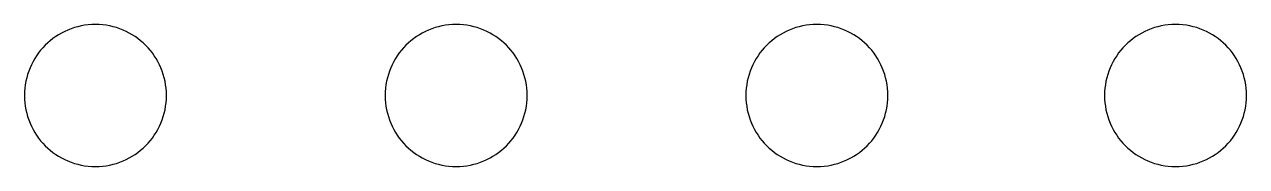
# Model space of a CAD drawing. Extents: x 7.93 to 16.54, y -19.44 to -18.44.
import ezdxf

# ---------------------------------------------------------------- set-up
doc = ezdxf.new("R2010")
doc.units = 0
doc.layers.add('LAYER_1', color=7, linetype='CONTINUOUS')

# ---------------------------------------------------------------- blocks, each defined once
blk = doc.blocks.new('BLOCK_3')
at = {"layer": 'LAYER_1', "color": 93}
blk.add_open_spline([(16.5368, -18.9361), (16.5368, -19.0051), (16.5228, -19.0709), (16.4975, -19.1307), (16.4722, -19.1905), (16.4355, -19.2444), (16.3903, -19.2896), (16.3451, -19.3349), (16.2912, -19.3715), (16.2314, -19.3968), (16.1716, -19.4221), (16.1058, -19.4361), (16.0368, -19.4361), (15.9677, -19.4361), (15.9019, -19.4221), (15.8421, -19.3968), (15.7823, -19.3715), (15.7284, -19.3349), (15.6832, -19.2896), (15.638, -19.2444), (15.6013, -19.1905), (15.576, -19.1307), (15.5507, -19.0709), (15.5368, -19.0051), (15.5368, -18.9361), (15.5368, -18.867), (15.5507, -18.8013), (15.576, -18.7414), (15.6013, -18.6816), (15.638, -18.6277), (15.6832, -18.5825), (15.7284, -18.5373), (15.7823, -18.5007), (15.8421, -18.4754), (15.9019, -18.45), (15.9677, -18.4361), (16.0368, -18.4361), (16.1058, -18.4361), (16.1716, -18.45), (16.2314, -18.4754), (16.2912, -18.5007), (16.3451, -18.5373), (16.3903, -18.5825), (16.4355, -18.6277), (16.4722, -18.6816), (16.4975, -18.7414), (16.5228, -18.8013), (16.5368, -18.867), (16.5368, -18.9361)], degree=3, knots=[0, 0, 0, 0, 1, 1, 1, 2, 2, 2, 3, 3, 3, 4, 4, 4, 5, 5, 5, 6, 6, 6, 7, 7, 7, 8, 8, 8, 9, 9, 9, 10, 10, 10, 11, 11, 11, 12, 12, 12, 13, 13, 13, 14, 14, 14, 15, 15, 15, 16, 16, 16, 16], dxfattribs=at)
blk = doc.blocks.new('BLOCK_4')
at = {"layer": 'LAYER_1', "color": 93}
blk.add_open_spline([(11.4712, -18.9361), (11.4712, -19.0051), (11.4572, -19.0709), (11.4319, -19.1307), (11.4066, -19.1905), (11.37, -19.2444), (11.3248, -19.2896), (11.2795, -19.3349), (11.2256, -19.3715), (11.1658, -19.3968), (11.106, -19.4221), (11.0402, -19.4361), (10.9712, -19.4361), (10.9022, -19.4361), (10.8364, -19.4221), (10.7766, -19.3968), (10.7168, -19.3715), (10.6629, -19.3349), (10.6176, -19.2896), (10.5724, -19.2444), (10.5358, -19.1905), (10.5105, -19.1307), (10.4852, -19.0709), (10.4712, -19.0051), (10.4712, -18.9361), (10.4712, -18.867), (10.4852, -18.8013), (10.5105, -18.7414), (10.5358, -18.6816), (10.5724, -18.6277), (10.6176, -18.5825), (10.6629, -18.5373), (10.7168, -18.5007), (10.7766, -18.4754), (10.8364, -18.4501), (10.9022, -18.4361), (10.9712, -18.4361), (11.0402, -18.4361), (11.106, -18.4501), (11.1658, -18.4754), (11.2256, -18.5007), (11.2795, -18.5373), (11.3248, -18.5825), (11.37, -18.6277), (11.4066, -18.6816), (11.4319, -18.7414), (11.4572, -18.8013), (11.4712, -18.867), (11.4712, -18.9361)], degree=3, knots=[0, 0, 0, 0, 1, 1, 1, 2, 2, 2, 3, 3, 3, 4, 4, 4, 5, 5, 5, 6, 6, 6, 7, 7, 7, 8, 8, 8, 9, 9, 9, 10, 10, 10, 11, 11, 11, 12, 12, 12, 13, 13, 13, 14, 14, 14, 15, 15, 15, 16, 16, 16, 16], dxfattribs=at)
blk = doc.blocks.new('BLOCK_5')
at = {"layer": 'LAYER_1', "color": 93}
blk.add_open_spline([(14.0112, -18.9361), (14.0112, -19.0051), (13.9972, -19.0709), (13.9719, -19.1307), (13.9466, -19.1905), (13.91, -19.2444), (13.8648, -19.2896), (13.8195, -19.3349), (13.7656, -19.3715), (13.7058, -19.3968), (13.646, -19.4221), (13.5802, -19.4361), (13.5112, -19.4361), (13.4422, -19.4361), (13.3764, -19.4221), (13.3166, -19.3968), (13.2568, -19.3715), (13.2029, -19.3349), (13.1576, -19.2896), (13.1124, -19.2444), (13.0758, -19.1905), (13.0505, -19.1307), (13.0252, -19.0709), (13.0112, -19.0051), (13.0112, -18.9361), (13.0112, -18.867), (13.0252, -18.8013), (13.0505, -18.7414), (13.0758, -18.6816), (13.1124, -18.6277), (13.1576, -18.5825), (13.2029, -18.5373), (13.2568, -18.5007), (13.3166, -18.4754), (13.3764, -18.4501), (13.4422, -18.4361), (13.5112, -18.4361), (13.5802, -18.4361), (13.646, -18.4501), (13.7058, -18.4754), (13.7656, -18.5007), (13.8195, -18.5373), (13.8648, -18.5825), (13.91, -18.6277), (13.9466, -18.6816), (13.9719, -18.7414), (13.9972, -18.8013), (14.0112, -18.867), (14.0112, -18.9361)], degree=3, knots=[0, 0, 0, 0, 1, 1, 1, 2, 2, 2, 3, 3, 3, 4, 4, 4, 5, 5, 5, 6, 6, 6, 7, 7, 7, 8, 8, 8, 9, 9, 9, 10, 10, 10, 11, 11, 11, 12, 12, 12, 13, 13, 13, 14, 14, 14, 15, 15, 15, 16, 16, 16, 16], dxfattribs=at)
blk = doc.blocks.new('BLOCK_6')
at = {"layer": 'LAYER_1', "color": 93}
blk.add_open_spline([(8.9312, -18.9361), (8.9312, -19.0051), (8.9172, -19.0709), (8.8919, -19.1307), (8.8666, -19.1905), (8.83, -19.2444), (8.7848, -19.2896), (8.7395, -19.3349), (8.6856, -19.3715), (8.6258, -19.3968), (8.566, -19.4221), (8.5002, -19.4361), (8.4312, -19.4361), (8.3622, -19.4361), (8.2964, -19.4221), (8.2366, -19.3968), (8.1768, -19.3715), (8.1229, -19.3349), (8.0776, -19.2896), (8.0324, -19.2444), (7.9958, -19.1905), (7.9705, -19.1307), (7.9452, -19.0709), (7.9312, -19.0051), (7.9312, -18.9361), (7.9312, -18.867), (7.9452, -18.8013), (7.9705, -18.7414), (7.9958, -18.6816), (8.0324, -18.6277), (8.0776, -18.5825), (8.1229, -18.5373), (8.1768, -18.5007), (8.2366, -18.4754), (8.2964, -18.4501), (8.3622, -18.4361), (8.4312, -18.4361), (8.5002, -18.4361), (8.566, -18.4501), (8.6258, -18.4754), (8.6856, -18.5007), (8.7395, -18.5373), (8.7848, -18.5825), (8.83, -18.6277), (8.8666, -18.6816), (8.8919, -18.7414), (8.9172, -18.8013), (8.9312, -18.867), (8.9312, -18.9361)], degree=3, knots=[0, 0, 0, 0, 1, 1, 1, 2, 2, 2, 3, 3, 3, 4, 4, 4, 5, 5, 5, 6, 6, 6, 7, 7, 7, 8, 8, 8, 9, 9, 9, 10, 10, 10, 11, 11, 11, 12, 12, 12, 13, 13, 13, 14, 14, 14, 15, 15, 15, 16, 16, 16, 16], dxfattribs=at)
blk = doc.blocks.new('BLOCK_2')
at = {"layer": 'LAYER_1'}
for name in ['BLOCK_6', 'BLOCK_4', 'BLOCK_5', 'BLOCK_3']:
    blk.add_blockref(name, (0, 0), dxfattribs=at)

msp = doc.modelspace()

# ---------------------------------------------------------------- block references
at = {"layer": 'LAYER_1'}
msp.add_blockref('BLOCK_2', (0, 0), dxfattribs=at)

doc.saveas('drawing.dxf')
